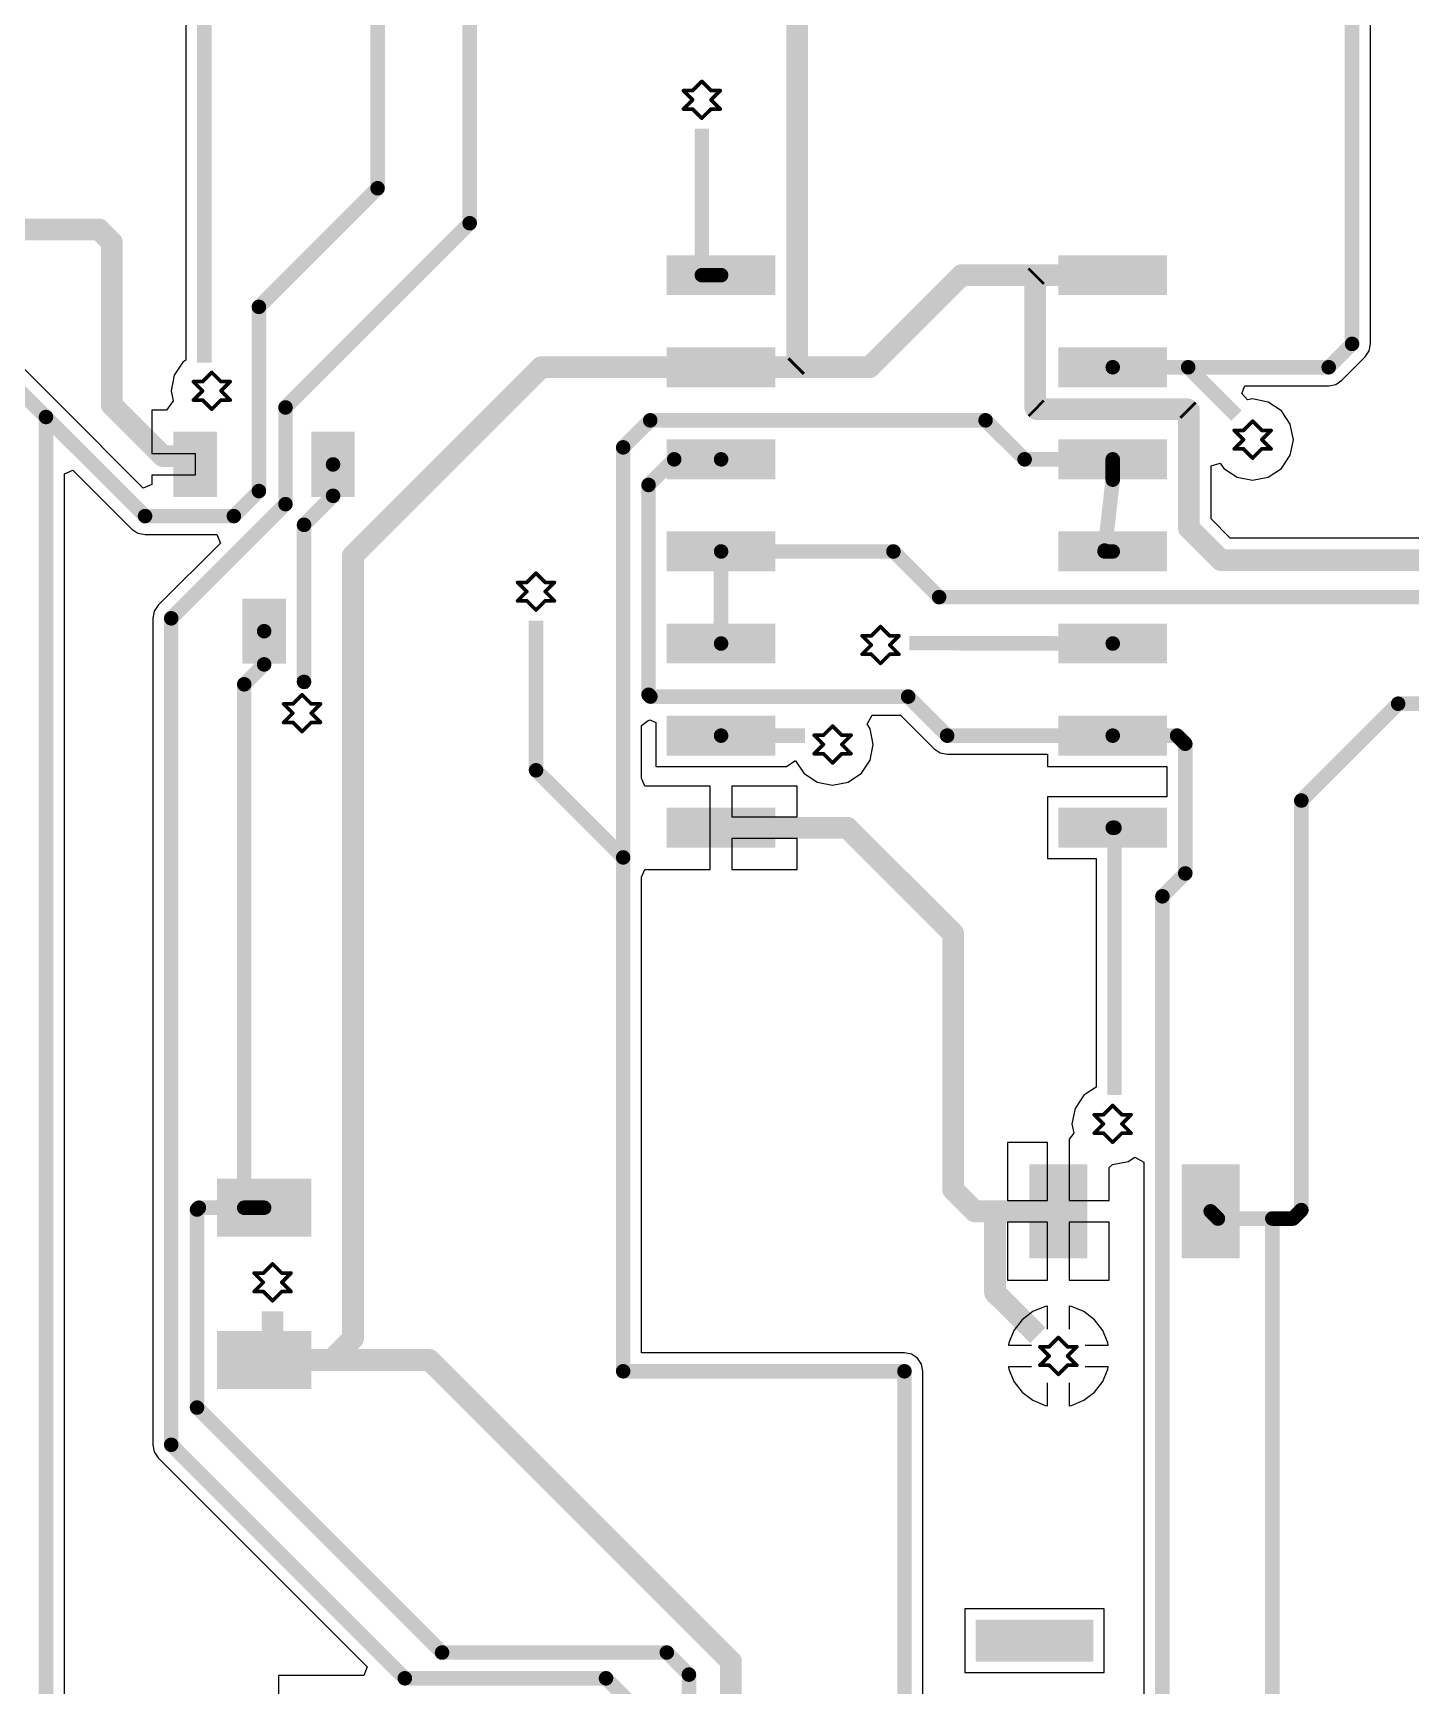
# Paper-space layout 'Лист1' of a CAD drawing. Header units: millimetres. Extents: x 0 to 594, y 0 to 420.
# Drawn here: x 135.66 to 173.62, y 272.38 to 317.92 of the extents above; entities that cross this region are included whole.
import ezdxf

# ---------------------------------------------------------------- set-up
doc = ezdxf.new("R2010")
doc.units = ezdxf.units.MM
doc.layers.add('DrillDrawing', color=1, linetype='Continuous')
doc.layers.add('TopLayer', color=1, linetype='Continuous')

psp = doc.layouts.new('Лист1')

# ---------------------------------------------------------------- hatches: boundary and pattern name
at = {"layer": 'TopLayer'}
for points in [[(153.116, 310.696), (153.116, 311.795), (156.113, 311.795), (156.113, 310.696)], [(163.905, 310.696), (163.905, 311.795), (166.902, 311.795), (166.902, 310.696)], [(153.116, 308.159), (153.116, 309.257), (156.113, 309.257), (156.113, 308.159)], [(163.905, 308.159), (163.905, 309.257), (166.902, 309.257), (166.902, 308.159)], [(139.531, 306.93), (140.729, 306.93), (140.729, 305.132), (139.531, 305.132)], [(143.327, 306.93), (144.525, 306.93), (144.525, 305.132), (143.327, 305.132)], [(153.116, 305.621), (153.116, 306.72), (156.113, 306.72), (156.113, 305.621)], [(163.905, 305.621), (163.905, 306.72), (166.902, 306.72), (166.902, 305.621)], [(153.116, 303.084), (153.116, 304.183), (156.113, 304.183), (156.113, 303.084)], [(163.905, 303.084), (163.905, 304.183), (166.902, 304.183), (166.902, 303.084)], [(141.429, 302.335), (142.627, 302.335), (142.627, 300.537), (141.429, 300.537)], [(153.116, 300.547), (153.116, 301.645), (156.113, 301.645), (156.113, 300.547)], [(163.905, 300.547), (163.905, 301.645), (166.902, 301.645), (166.902, 300.547)], [(153.116, 298.009), (153.116, 299.108), (156.113, 299.108), (156.113, 298.009)], [(163.905, 298.009), (163.905, 299.108), (166.902, 299.108), (166.902, 298.009)], [(153.116, 295.472), (153.116, 296.571), (156.113, 296.571), (156.113, 295.472)], [(163.905, 295.472), (163.905, 296.571), (166.902, 296.571), (166.902, 295.472)], [(163.106, 286.751), (164.704, 286.751), (164.704, 284.154), (163.106, 284.154)], [(167.301, 286.751), (168.9, 286.751), (168.9, 284.154), (167.301, 284.154)], [(143.327, 286.352), (143.327, 284.753), (140.729, 284.753), (140.729, 286.352)], [(143.327, 282.156), (143.327, 280.558), (140.729, 280.558), (140.729, 282.156)], [(164.864, 274.204), (164.864, 273.046), (161.627, 273.046), (161.627, 274.204)]]:
    psp.add_hatch(color=1, dxfattribs=at).paths.add_polyline_path(points)

# ---------------------------------------------------------------- linework, layer by layer
at = {"layer": 'DrillDrawing', "const_width": 0.101}
for points in [[(153.83, 316.33), (154.084, 316.584)], [(154.084, 316.584), (154.338, 316.33)], [(153.577, 316.33), (153.83, 316.076)], [(153.577, 316.33), (153.83, 316.33)], [(153.577, 315.822), (153.83, 316.076)], [(154.338, 316.33), (154.592, 316.33)], [(154.338, 316.076), (154.592, 316.33)], [(154.338, 316.076), (154.592, 315.822)], [(153.577, 315.822), (153.83, 315.822)], [(153.83, 315.822), (154.084, 315.569)], [(154.084, 315.569), (154.338, 315.822)], [(154.338, 315.822), (154.592, 315.822)], [(140.078, 308.312), (140.332, 308.058)], [(140.078, 308.312), (140.332, 308.312)], [(140.332, 308.312), (140.586, 308.566)], [(140.586, 308.566), (140.839, 308.312)], [(140.839, 308.312), (141.093, 308.312)], [(140.839, 308.058), (141.093, 308.312)], [(140.078, 307.804), (140.332, 308.058)], [(140.078, 307.804), (140.332, 307.804)], [(140.332, 307.804), (140.586, 307.551)], [(140.586, 307.551), (140.839, 307.804)], [(140.839, 308.058), (141.093, 307.804)], [(140.839, 307.804), (141.093, 307.804)], [(168.75, 306.967), (169.003, 306.713)], [(168.75, 306.967), (169.003, 306.967)], [(169.003, 306.967), (169.257, 307.221)], [(169.257, 307.221), (169.511, 306.967)], [(169.511, 306.967), (169.765, 306.967)], [(169.511, 306.713), (169.765, 306.967)], [(168.75, 306.46), (169.003, 306.713)], [(168.75, 306.46), (169.003, 306.46)], [(169.003, 306.46), (169.257, 306.206)], [(169.257, 306.206), (169.511, 306.46)], [(169.511, 306.713), (169.765, 306.46)], [(169.511, 306.46), (169.765, 306.46)], [(149.263, 302.781), (149.517, 303.034)], [(149.517, 303.034), (149.771, 302.781)], [(149.009, 302.781), (149.263, 302.527)], [(149.009, 302.781), (149.263, 302.781)], [(149.009, 302.273), (149.263, 302.527)], [(149.771, 302.781), (150.024, 302.781)], [(149.771, 302.527), (150.024, 302.781)], [(149.771, 302.527), (150.024, 302.273)], [(149.009, 302.273), (149.263, 302.273)], [(149.263, 302.273), (149.517, 302.019)], [(149.517, 302.019), (149.771, 302.273)], [(149.771, 302.273), (150.024, 302.273)], [(158.753, 301.309), (159.006, 301.563)], [(159.006, 301.563), (159.26, 301.309)], [(158.499, 301.309), (158.753, 301.055)], [(158.499, 301.309), (158.753, 301.309)], [(158.499, 300.801), (158.753, 301.055)], [(159.26, 301.309), (159.514, 301.309)], [(159.26, 301.055), (159.514, 301.309)], [(159.26, 301.055), (159.514, 300.801)], [(158.499, 300.801), (158.753, 300.801)], [(158.753, 300.801), (159.006, 300.548)], [(159.006, 300.548), (159.26, 300.801)], [(159.26, 300.801), (159.514, 300.801)], [(142.818, 299.431), (143.072, 299.685)], [(143.072, 299.685), (143.326, 299.431)], [(142.565, 299.431), (142.818, 299.178)], [(142.565, 299.431), (142.818, 299.431)], [(142.565, 298.924), (142.818, 299.178)], [(143.326, 299.431), (143.58, 299.431)], [(143.326, 299.178), (143.58, 299.431)], [(143.326, 299.178), (143.58, 298.924)], [(142.565, 298.924), (142.818, 298.924)], [(142.818, 298.924), (143.072, 298.67)], [(143.072, 298.67), (143.326, 298.924)], [(143.326, 298.924), (143.58, 298.924)], [(157.433, 298.569), (157.687, 298.822)], [(157.687, 298.822), (157.941, 298.569)], [(157.18, 298.569), (157.433, 298.315)], [(157.18, 298.569), (157.433, 298.569)], [(157.18, 298.061), (157.433, 298.315)], [(157.941, 298.569), (158.195, 298.569)], [(157.941, 298.315), (158.195, 298.569)], [(157.941, 298.315), (158.195, 298.061)], [(157.18, 298.061), (157.433, 298.061)], [(157.433, 298.061), (157.687, 297.807)], [(157.687, 297.807), (157.941, 298.061)], [(157.941, 298.061), (158.195, 298.061)], [(165.147, 288.115), (165.4, 288.369)], [(165.4, 288.369), (165.654, 288.115)], [(164.893, 288.115), (165.147, 287.861)], [(164.893, 288.115), (165.147, 288.115)], [(164.893, 287.607), (165.147, 287.861)], [(165.654, 288.115), (165.908, 288.115)], [(165.654, 287.861), (165.908, 288.115)], [(165.654, 287.861), (165.908, 287.607)], [(164.893, 287.607), (165.147, 287.607)], [(165.147, 287.607), (165.4, 287.354)], [(165.4, 287.354), (165.654, 287.607)], [(165.654, 287.607), (165.908, 287.607)], [(141.753, 283.751), (142.006, 283.497)], [(141.753, 283.751), (142.006, 283.751)], [(142.006, 283.751), (142.26, 284.004)], [(142.26, 284.004), (142.514, 283.751)], [(142.514, 283.751), (142.768, 283.751)], [(142.514, 283.497), (142.768, 283.751)], [(141.753, 283.243), (142.006, 283.497)], [(141.753, 283.243), (142.006, 283.243)], [(142.006, 283.243), (142.26, 282.99)], [(142.26, 282.99), (142.514, 283.243)], [(142.514, 283.497), (142.768, 283.243)], [(142.514, 283.243), (142.768, 283.243)], [(163.651, 281.721), (163.905, 281.975)], [(163.905, 281.975), (164.159, 281.721)], [(163.397, 281.721), (163.651, 281.467)], [(163.397, 281.721), (163.651, 281.721)], [(163.397, 281.213), (163.651, 281.467)], [(164.159, 281.721), (164.412, 281.721)], [(164.159, 281.467), (164.412, 281.721)], [(164.159, 281.467), (164.412, 281.213)], [(163.397, 281.213), (163.651, 281.213)], [(163.651, 281.213), (163.905, 280.96)], [(163.905, 280.96), (164.159, 281.213)], [(164.159, 281.213), (164.412, 281.213)]]:
    psp.add_lwpolyline(points, dxfattribs=at)
at = {"layer": 'DrillDrawing', "const_width": 0.0507}
for points in [[(154.059, 316.584, 1), (154.109, 316.584, 1)], [(154.059, 316.584, 1), (154.109, 316.584, 1)], [(153.551, 316.33, 1), (153.602, 316.33, 1)], [(153.551, 316.33, 1), (153.602, 316.33, 1)], [(153.805, 316.33, 1), (153.856, 316.33, 1)], [(153.805, 316.33, 1), (153.856, 316.33, 1)], [(153.805, 316.076, 1), (153.856, 316.076, 1)], [(153.805, 316.076, 1), (153.856, 316.076, 1)], [(154.312, 316.33, 1), (154.363, 316.33, 1)], [(154.312, 316.33, 1), (154.363, 316.33, 1)], [(154.312, 316.076, 1), (154.363, 316.076, 1)], [(154.312, 316.076, 1), (154.363, 316.076, 1)], [(154.566, 316.33, 1), (154.617, 316.33, 1)], [(154.566, 316.33, 1), (154.617, 316.33, 1)], [(153.551, 315.822, 1), (153.602, 315.822, 1)], [(153.551, 315.822, 1), (153.602, 315.822, 1)], [(153.805, 315.822, 1), (153.856, 315.822, 1)], [(153.805, 315.822, 1), (153.856, 315.822, 1)], [(154.059, 315.569, 1), (154.109, 315.569, 1)], [(154.059, 315.569, 1), (154.109, 315.569, 1)], [(154.312, 315.822, 1), (154.363, 315.822, 1)], [(154.312, 315.822, 1), (154.363, 315.822, 1)], [(154.566, 315.822, 1), (154.617, 315.822, 1)], [(154.566, 315.822, 1), (154.617, 315.822, 1)], [(140.053, 308.312, 1), (140.103, 308.312, 1)], [(140.053, 308.312, 1), (140.103, 308.312, 1)], [(140.306, 308.312, 1), (140.357, 308.312, 1)], [(140.306, 308.312, 1), (140.357, 308.312, 1)], [(140.56, 308.566, 1), (140.611, 308.566, 1)], [(140.56, 308.566, 1), (140.611, 308.566, 1)], [(140.814, 308.312, 1), (140.865, 308.312, 1)], [(140.814, 308.312, 1), (140.865, 308.312, 1)], [(141.068, 308.312, 1), (141.118, 308.312, 1)], [(141.068, 308.312, 1), (141.118, 308.312, 1)], [(140.053, 307.804, 1), (140.103, 307.804, 1)], [(140.053, 307.804, 1), (140.103, 307.804, 1)], [(140.306, 308.058, 1), (140.357, 308.058, 1)], [(140.306, 308.058, 1), (140.357, 308.058, 1)], [(140.306, 307.804, 1), (140.357, 307.804, 1)], [(140.306, 307.804, 1), (140.357, 307.804, 1)], [(140.814, 308.058, 1), (140.865, 308.058, 1)], [(140.814, 308.058, 1), (140.865, 308.058, 1)], [(140.814, 307.804, 1), (140.865, 307.804, 1)], [(140.814, 307.804, 1), (140.865, 307.804, 1)], [(141.068, 307.804, 1), (141.118, 307.804, 1)], [(141.068, 307.804, 1), (141.118, 307.804, 1)], [(140.56, 307.551, 1), (140.611, 307.551, 1)], [(140.56, 307.551, 1), (140.611, 307.551, 1)], [(168.724, 306.967, 1), (168.775, 306.967, 1)], [(168.724, 306.967, 1), (168.775, 306.967, 1)], [(168.978, 306.967, 1), (169.029, 306.967, 1)], [(168.978, 306.967, 1), (169.029, 306.967, 1)], [(169.232, 307.221, 1), (169.283, 307.221, 1)], [(169.232, 307.221, 1), (169.283, 307.221, 1)], [(169.486, 306.967, 1), (169.536, 306.967, 1)], [(169.486, 306.967, 1), (169.536, 306.967, 1)], [(169.739, 306.967, 1), (169.79, 306.967, 1)], [(169.739, 306.967, 1), (169.79, 306.967, 1)], [(168.724, 306.46, 1), (168.775, 306.46, 1)], [(168.724, 306.46, 1), (168.775, 306.46, 1)], [(168.978, 306.713, 1), (169.029, 306.713, 1)], [(168.978, 306.713, 1), (169.029, 306.713, 1)], [(168.978, 306.46, 1), (169.029, 306.46, 1)], [(168.978, 306.46, 1), (169.029, 306.46, 1)], [(169.486, 306.713, 1), (169.536, 306.713, 1)], [(169.486, 306.713, 1), (169.536, 306.713, 1)], [(169.486, 306.46, 1), (169.536, 306.46, 1)], [(169.486, 306.46, 1), (169.536, 306.46, 1)], [(169.739, 306.46, 1), (169.79, 306.46, 1)], [(169.739, 306.46, 1), (169.79, 306.46, 1)], [(169.232, 306.206, 1), (169.283, 306.206, 1)], [(169.232, 306.206, 1), (169.283, 306.206, 1)], [(149.492, 303.034, 1), (149.542, 303.034, 1)], [(149.492, 303.034, 1), (149.542, 303.034, 1)], [(148.984, 302.781, 1), (149.035, 302.781, 1)], [(148.984, 302.781, 1), (149.035, 302.781, 1)], [(149.238, 302.781, 1), (149.289, 302.781, 1)], [(149.238, 302.781, 1), (149.289, 302.781, 1)], [(149.238, 302.527, 1), (149.289, 302.527, 1)], [(149.238, 302.527, 1), (149.289, 302.527, 1)], [(149.745, 302.781, 1), (149.796, 302.781, 1)], [(149.745, 302.781, 1), (149.796, 302.781, 1)], [(149.745, 302.527, 1), (149.796, 302.527, 1)], [(149.745, 302.527, 1), (149.796, 302.527, 1)], [(149.999, 302.781, 1), (150.05, 302.781, 1)], [(149.999, 302.781, 1), (150.05, 302.781, 1)], [(148.984, 302.273, 1), (149.035, 302.273, 1)], [(148.984, 302.273, 1), (149.035, 302.273, 1)], [(149.238, 302.273, 1), (149.289, 302.273, 1)], [(149.238, 302.273, 1), (149.289, 302.273, 1)], [(149.492, 302.019, 1), (149.542, 302.019, 1)], [(149.492, 302.019, 1), (149.542, 302.019, 1)], [(149.745, 302.273, 1), (149.796, 302.273, 1)], [(149.745, 302.273, 1), (149.796, 302.273, 1)], [(149.999, 302.273, 1), (150.05, 302.273, 1)], [(149.999, 302.273, 1), (150.05, 302.273, 1)], [(158.981, 301.563, 1), (159.032, 301.563, 1)], [(158.981, 301.563, 1), (159.032, 301.563, 1)], [(158.474, 301.309, 1), (158.524, 301.309, 1)], [(158.474, 301.309, 1), (158.524, 301.309, 1)], [(158.727, 301.309, 1), (158.778, 301.309, 1)], [(158.727, 301.309, 1), (158.778, 301.309, 1)], [(158.727, 301.055, 1), (158.778, 301.055, 1)], [(158.727, 301.055, 1), (158.778, 301.055, 1)], [(159.235, 301.309, 1), (159.286, 301.309, 1)], [(159.235, 301.309, 1), (159.286, 301.309, 1)], [(159.235, 301.055, 1), (159.286, 301.055, 1)], [(159.235, 301.055, 1), (159.286, 301.055, 1)], [(159.489, 301.309, 1), (159.539, 301.309, 1)], [(159.489, 301.309, 1), (159.539, 301.309, 1)], [(158.474, 300.801, 1), (158.524, 300.801, 1)], [(158.474, 300.801, 1), (158.524, 300.801, 1)], [(158.727, 300.801, 1), (158.778, 300.801, 1)], [(158.727, 300.801, 1), (158.778, 300.801, 1)], [(158.981, 300.548, 1), (159.032, 300.548, 1)], [(158.981, 300.548, 1), (159.032, 300.548, 1)], [(159.235, 300.801, 1), (159.286, 300.801, 1)], [(159.235, 300.801, 1), (159.286, 300.801, 1)], [(159.489, 300.801, 1), (159.539, 300.801, 1)], [(159.489, 300.801, 1), (159.539, 300.801, 1)], [(143.047, 299.685, 1), (143.098, 299.685, 1)], [(143.047, 299.685, 1), (143.098, 299.685, 1)], [(142.539, 299.431, 1), (142.59, 299.431, 1)], [(142.539, 299.431, 1), (142.59, 299.431, 1)], [(142.793, 299.431, 1), (142.844, 299.431, 1)], [(142.793, 299.431, 1), (142.844, 299.431, 1)], [(142.793, 299.178, 1), (142.844, 299.178, 1)], [(142.793, 299.178, 1), (142.844, 299.178, 1)], [(143.3, 299.431, 1), (143.351, 299.431, 1)], [(143.3, 299.431, 1), (143.351, 299.431, 1)], [(143.3, 299.178, 1), (143.351, 299.178, 1)], [(143.3, 299.178, 1), (143.351, 299.178, 1)], [(143.554, 299.431, 1), (143.605, 299.431, 1)], [(143.554, 299.431, 1), (143.605, 299.431, 1)], [(142.539, 298.924, 1), (142.59, 298.924, 1)], [(142.539, 298.924, 1), (142.59, 298.924, 1)], [(142.793, 298.924, 1), (142.844, 298.924, 1)], [(142.793, 298.924, 1), (142.844, 298.924, 1)], [(143.3, 298.924, 1), (143.351, 298.924, 1)], [(143.3, 298.924, 1), (143.351, 298.924, 1)], [(143.554, 298.924, 1), (143.605, 298.924, 1)], [(143.554, 298.924, 1), (143.605, 298.924, 1)], [(157.662, 298.822, 1), (157.712, 298.822, 1)], [(157.662, 298.822, 1), (157.712, 298.822, 1)], [(143.047, 298.67, 1), (143.098, 298.67, 1)], [(143.047, 298.67, 1), (143.098, 298.67, 1)], [(157.154, 298.569, 1), (157.205, 298.569, 1)], [(157.154, 298.569, 1), (157.205, 298.569, 1)], [(157.408, 298.569, 1), (157.459, 298.569, 1)], [(157.408, 298.569, 1), (157.459, 298.569, 1)], [(157.408, 298.315, 1), (157.459, 298.315, 1)], [(157.408, 298.315, 1), (157.459, 298.315, 1)], [(157.915, 298.569, 1), (157.966, 298.569, 1)], [(157.915, 298.569, 1), (157.966, 298.569, 1)], [(157.915, 298.315, 1), (157.966, 298.315, 1)], [(157.915, 298.315, 1), (157.966, 298.315, 1)], [(158.169, 298.569, 1), (158.22, 298.569, 1)], [(158.169, 298.569, 1), (158.22, 298.569, 1)], [(157.154, 298.061, 1), (157.205, 298.061, 1)], [(157.154, 298.061, 1), (157.205, 298.061, 1)], [(157.408, 298.061, 1), (157.459, 298.061, 1)], [(157.408, 298.061, 1), (157.459, 298.061, 1)], [(157.662, 297.807, 1), (157.712, 297.807, 1)], [(157.662, 297.807, 1), (157.712, 297.807, 1)], [(157.915, 298.061, 1), (157.966, 298.061, 1)], [(157.915, 298.061, 1), (157.966, 298.061, 1)], [(158.169, 298.061, 1), (158.22, 298.061, 1)], [(158.169, 298.061, 1), (158.22, 298.061, 1)], [(165.375, 288.369, 1), (165.426, 288.369, 1)], [(165.375, 288.369, 1), (165.426, 288.369, 1)], [(164.868, 288.115, 1), (164.918, 288.115, 1)], [(164.868, 288.115, 1), (164.918, 288.115, 1)], [(165.121, 288.115, 1), (165.172, 288.115, 1)], [(165.121, 288.115, 1), (165.172, 288.115, 1)], [(165.121, 287.861, 1), (165.172, 287.861, 1)], [(165.121, 287.861, 1), (165.172, 287.861, 1)], [(165.629, 288.115, 1), (165.68, 288.115, 1)], [(165.629, 288.115, 1), (165.68, 288.115, 1)], [(165.629, 287.861, 1), (165.68, 287.861, 1)], [(165.629, 287.861, 1), (165.68, 287.861, 1)], [(165.883, 288.115, 1), (165.933, 288.115, 1)], [(165.883, 288.115, 1), (165.933, 288.115, 1)], [(164.868, 287.607, 1), (164.918, 287.607, 1)], [(164.868, 287.607, 1), (164.918, 287.607, 1)], [(165.121, 287.607, 1), (165.172, 287.607, 1)], [(165.121, 287.607, 1), (165.172, 287.607, 1)], [(165.375, 287.354, 1), (165.426, 287.354, 1)], [(165.375, 287.354, 1), (165.426, 287.354, 1)], [(165.629, 287.607, 1), (165.68, 287.607, 1)], [(165.629, 287.607, 1), (165.68, 287.607, 1)], [(165.883, 287.607, 1), (165.933, 287.607, 1)], [(165.883, 287.607, 1), (165.933, 287.607, 1)], [(141.727, 283.751, 1), (141.778, 283.751, 1)], [(141.727, 283.751, 1), (141.778, 283.751, 1)], [(141.981, 283.751, 1), (142.032, 283.751, 1)], [(141.981, 283.751, 1), (142.032, 283.751, 1)], [(142.235, 284.004, 1), (142.286, 284.004, 1)], [(142.235, 284.004, 1), (142.286, 284.004, 1)], [(142.489, 283.751, 1), (142.539, 283.751, 1)], [(142.489, 283.751, 1), (142.539, 283.751, 1)], [(142.742, 283.751, 1), (142.793, 283.751, 1)], [(142.742, 283.751, 1), (142.793, 283.751, 1)], [(141.727, 283.243, 1), (141.778, 283.243, 1)], [(141.727, 283.243, 1), (141.778, 283.243, 1)], [(141.981, 283.497, 1), (142.032, 283.497, 1)], [(141.981, 283.497, 1), (142.032, 283.497, 1)], [(141.981, 283.243, 1), (142.032, 283.243, 1)], [(141.981, 283.243, 1), (142.032, 283.243, 1)], [(142.489, 283.497, 1), (142.539, 283.497, 1)], [(142.489, 283.497, 1), (142.539, 283.497, 1)], [(142.489, 283.243, 1), (142.539, 283.243, 1)], [(142.489, 283.243, 1), (142.539, 283.243, 1)], [(142.742, 283.243, 1), (142.793, 283.243, 1)], [(142.742, 283.243, 1), (142.793, 283.243, 1)], [(142.235, 282.99, 1), (142.286, 282.99, 1)], [(142.235, 282.99, 1), (142.286, 282.99, 1)], [(163.88, 281.975, 1), (163.93, 281.975, 1)], [(163.88, 281.975, 1), (163.93, 281.975, 1)], [(163.372, 281.721, 1), (163.423, 281.721, 1)], [(163.372, 281.721, 1), (163.423, 281.721, 1)], [(163.626, 281.721, 1), (163.677, 281.721, 1)], [(163.626, 281.721, 1), (163.677, 281.721, 1)], [(163.626, 281.467, 1), (163.677, 281.467, 1)], [(163.626, 281.467, 1), (163.677, 281.467, 1)], [(164.133, 281.721, 1), (164.184, 281.721, 1)], [(164.133, 281.721, 1), (164.184, 281.721, 1)], [(164.133, 281.467, 1), (164.184, 281.467, 1)], [(164.133, 281.467, 1), (164.184, 281.467, 1)], [(164.387, 281.721, 1), (164.438, 281.721, 1)], [(164.387, 281.721, 1), (164.438, 281.721, 1)], [(163.372, 281.213, 1), (163.423, 281.213, 1)], [(163.372, 281.213, 1), (163.423, 281.213, 1)], [(163.626, 281.213, 1), (163.677, 281.213, 1)], [(163.626, 281.213, 1), (163.677, 281.213, 1)], [(163.88, 280.96, 1), (163.93, 280.96, 1)], [(163.88, 280.96, 1), (163.93, 280.96, 1)], [(164.133, 281.213, 1), (164.184, 281.213, 1)], [(164.133, 281.213, 1), (164.184, 281.213, 1)], [(164.387, 281.213, 1), (164.438, 281.213, 1)], [(164.387, 281.213, 1), (164.438, 281.213, 1)]]:
    psp.add_lwpolyline(points, format="xyb", close=True, dxfattribs=at)
at = {"layer": 'TopLayer'}
for p, q in [((172.506, 309.352), (172.506, 331.452)), ((139.873, 323.256), (139.873, 308.904)), ((136.378, 307.697), (133.749, 310.327)), ((172.467, 309.157), (172.506, 309.352)), ((139.793, 308.85), (139.55, 308.487)), ((139.873, 308.904), (139.793, 308.85)), ((171.712, 308.348), (172.356, 308.992)), ((172.356, 308.992), (172.467, 309.157)), ((139.55, 308.487), (139.465, 308.058)), ((171.547, 308.237), (171.712, 308.348)), ((139.465, 308.058), (139.52, 307.783)), ((168.955, 307.981), (169.046, 308.199)), ((169.118, 307.806), (168.955, 307.981)), ((169.046, 308.199), (171.352, 308.199)), ((171.352, 308.199), (171.547, 308.237)), ((136.379, 307.697), (136.378, 307.697)), ((138.697, 305.379), (136.379, 307.697)), ((139.336, 307.529), (138.931, 307.529)), ((138.931, 307.529), (138.931, 306.33)), ((139.52, 307.783), (139.336, 307.529)), ((169.257, 307.834), (169.118, 307.806)), ((169.686, 307.748), (169.257, 307.834)), ((170.049, 307.506), (169.686, 307.748)), ((170.292, 307.142), (170.049, 307.506)), ((170.378, 306.713), (170.292, 307.142)), ((170.292, 306.285), (170.378, 306.713)), ((138.931, 306.33), (140.13, 306.33)), ((140.13, 306.33), (140.13, 305.731)), ((168.112, 305.992), (168.366, 306.069)), ((168.366, 306.069), (168.465, 305.921)), ((170.049, 305.921), (170.292, 306.285)), ((136.528, 305.776), (136.762, 305.873)), ((136.528, 266.776), (136.528, 305.776)), ((136.762, 305.873), (138.388, 304.247)), ((140.13, 305.731), (138.931, 305.731)), ((138.931, 305.731), (138.931, 305.476)), ((168.112, 304.531), (168.112, 305.992)), ((168.465, 305.921), (168.828, 305.678)), ((168.828, 305.678), (169.257, 305.593)), ((169.257, 305.593), (169.686, 305.678)), ((169.686, 305.678), (170.049, 305.921)), ((138.931, 305.476), (138.697, 305.379)), ((138.388, 304.247), (138.553, 304.137)), ((168.642, 304.001), (168.112, 304.531)), ((138.553, 304.137), (138.748, 304.098)), ((138.748, 304.098), (140.725, 304.098)), ((140.822, 303.864), (139.109, 302.151)), ((140.725, 304.098), (140.822, 303.864)), ((175.601, 304.001), (168.642, 304.001)), ((138.999, 301.986), (138.96, 301.791)), ((139.109, 302.151), (138.999, 301.986)), ((138.96, 301.791), (138.96, 279.021)), ((152.427, 298.84), (152.609, 298.974)), ((152.427, 297.387), (152.427, 298.84)), ((152.609, 298.974), (152.663, 298.992)), ((152.663, 298.992), (152.817, 298.919)), ((152.817, 298.919), (152.817, 297.71)), ((158.637, 298.871), (158.772, 299.125)), ((158.722, 298.744), (158.637, 298.871)), ((158.807, 298.315), (158.722, 298.744)), ((158.772, 299.125), (159.557, 299.125)), ((159.557, 299.125), (160.483, 298.199)), ((158.722, 297.886), (158.807, 298.315)), ((156.413, 297.71), (156.648, 297.866)), ((156.648, 297.866), (156.667, 297.864)), ((156.667, 297.864), (156.895, 297.523)), ((158.479, 297.523), (158.722, 297.886)), ((160.483, 298.199), (160.648, 298.088)), ((160.648, 298.088), (160.843, 298.049)), ((160.843, 298.049), (163.605, 298.049)), ((163.605, 298.049), (163.605, 297.71)), ((152.517, 297.17), (152.427, 297.387)), ((152.817, 297.71), (156.413, 297.71)), ((156.413, 297.71), (156.413, 297.71)), ((156.895, 297.523), (157.258, 297.28)), ((158.116, 297.28), (158.479, 297.523)), ((163.605, 297.71), (166.892, 297.71)), ((166.892, 297.71), (166.892, 296.87)), ((152.681, 297.17), (152.517, 297.17)), ((154.315, 297.17), (152.681, 297.17)), ((154.315, 296.021), (154.315, 297.17)), ((156.712, 297.17), (154.914, 297.17)), ((154.914, 297.17), (154.914, 296.321)), ((156.712, 296.321), (156.712, 297.17)), ((157.258, 297.28), (157.687, 297.195)), ((157.687, 297.195), (158.116, 297.28)), ((166.892, 296.87), (163.605, 296.87)), ((163.605, 296.87), (163.605, 295.172)), ((154.315, 294.873), (154.315, 296.021)), ((154.914, 296.321), (156.712, 296.321)), ((156.712, 295.722), (154.914, 295.722)), ((154.914, 295.722), (154.914, 294.873)), ((156.712, 294.873), (156.712, 295.722)), ((163.605, 295.172), (164.942, 295.172)), ((164.942, 295.172), (164.942, 288.876)), ((152.427, 294.656), (152.517, 294.873)), ((152.427, 281.555), (152.427, 294.656)), ((152.517, 294.873), (152.681, 294.873)), ((152.681, 294.873), (154.315, 294.873)), ((154.914, 294.873), (156.712, 294.873)), ((164.942, 288.876), (164.608, 288.653)), ((164.365, 288.29), (164.28, 287.861)), ((164.608, 288.653), (164.365, 288.29)), ((164.28, 287.861), (164.331, 287.604)), ((164.331, 287.604), (164.205, 287.438)), ((164.205, 287.438), (164.205, 285.752)), ((163.605, 287.351), (162.506, 287.351)), ((162.506, 287.351), (162.506, 285.752)), ((163.605, 285.752), (163.605, 287.351)), ((165.829, 286.826), (166.008, 286.945)), ((166.008, 286.945), (166.261, 286.81)), ((165.303, 286.661), (165.4, 286.741)), ((165.303, 285.752), (165.303, 286.661)), ((165.4, 286.741), (165.829, 286.826)), ((166.261, 286.81), (166.261, 265.268)), ((162.506, 285.752), (163.605, 285.752)), ((164.205, 285.752), (165.303, 285.752)), ((163.605, 285.153), (162.506, 285.153)), ((162.506, 285.153), (162.506, 283.555)), ((163.605, 283.555), (163.605, 285.153)), ((165.303, 285.153), (164.205, 285.153)), ((164.205, 285.153), (164.205, 283.555)), ((165.303, 283.555), (165.303, 285.153)), ((162.506, 283.555), (163.605, 283.555)), ((164.205, 283.555), (165.303, 283.555)), ((163.54, 282.83), (163.2, 282.689)), ((163.605, 282.838), (163.54, 282.83)), ((163.605, 282.208), (163.605, 282.838)), ((164.27, 282.83), (164.205, 282.838)), ((164.205, 282.838), (164.205, 282.208)), ((164.61, 282.689), (164.27, 282.83)), ((162.907, 282.465), (162.683, 282.172)), ((163.2, 282.689), (162.907, 282.465)), ((164.902, 282.465), (164.61, 282.689)), ((165.126, 282.172), (164.902, 282.465)), ((162.683, 282.172), (162.542, 281.832)), ((165.267, 281.832), (165.126, 282.172)), ((159.666, 281.555), (152.427, 281.555)), ((159.861, 281.516), (159.666, 281.555)), ((160.026, 281.406), (159.861, 281.516)), ((162.542, 281.832), (162.534, 281.767)), ((162.534, 281.767), (163.164, 281.767)), ((164.646, 281.767), (165.276, 281.767)), ((165.276, 281.767), (165.267, 281.832)), ((160.137, 281.241), (160.026, 281.406)), ((160.175, 281.046), (160.137, 281.241)), ((160.175, 260.72), (160.175, 281.046)), ((163.164, 281.167), (162.534, 281.167)), ((162.534, 281.167), (162.542, 281.102)), ((162.542, 281.102), (162.683, 280.762)), ((165.276, 281.167), (164.646, 281.167)), ((165.126, 280.762), (165.267, 281.102)), ((165.267, 281.102), (165.276, 281.167)), ((162.683, 280.762), (162.907, 280.47)), ((163.605, 280.096), (163.605, 280.726)), ((164.205, 280.726), (164.205, 280.096)), ((164.902, 280.47), (165.126, 280.762)), ((162.907, 280.47), (163.2, 280.246)), ((163.2, 280.246), (163.54, 280.105)), ((163.54, 280.105), (163.605, 280.096)), ((164.205, 280.096), (164.27, 280.105)), ((164.27, 280.105), (164.61, 280.246)), ((164.61, 280.246), (164.902, 280.47)), ((138.96, 279.021), (138.999, 278.826)), ((138.999, 278.826), (139.109, 278.661)), ((139.109, 278.661), (144.869, 272.9)), ((165.164, 274.504), (161.328, 274.504)), ((161.328, 274.504), (161.328, 272.746)), ((165.164, 272.746), (165.164, 274.504)), ((144.869, 272.9), (144.772, 272.666)), ((144.772, 272.666), (142.428, 272.666)), ((142.428, 272.666), (142.428, 270.468)), ((161.328, 272.746), (165.164, 272.746))]:
    psp.add_line(p, q, dxfattribs=at)
for points, const_width in [([(145.153, 313.64), (145.153, 346.219)], 0.4), ([(147.69, 312.676), (147.69, 341.054)], 0.4), ([(140.383, 308.831), (140.383, 335.827)], 0.4), ([(171.996, 309.352), (171.996, 331.452)], 0.4), ([(156.713, 308.769), (156.713, 325.41)], 0.599), ([(154.084, 311.245), (154.084, 315.277)], 0.4), ([(141.884, 310.372), (145.153, 313.64)], 0.4), ([(142.615, 307.601), (147.69, 312.676)], 0.4), ([(126.045, 312.504), (137.481, 312.504)], 0.599), ([(137.481, 312.504), (137.832, 312.153)], 0.599), ([(137.832, 307.668), (137.832, 312.153)], 0.599), ([(158.702, 308.708), (161.239, 311.245)], 0.599), ([(161.239, 311.245), (163.32, 311.245)], 0.599), ([(163.269, 311.194), (163.32, 311.245)], 0.599), ([(163.269, 307.601), (163.269, 311.194)], 0.599), ([(163.32, 311.245), (165.403, 311.245)], 0.599), ([(154.084, 311.245), (154.615, 311.245)], 0.4), ([(133.389, 309.967), (136.018, 307.337)], 0.4), ([(141.884, 305.297), (141.884, 310.372)], 0.4), ([(171.352, 308.708), (171.996, 309.352)], 0.4), ([(144.475, 303.524), (149.659, 308.708)], 0.599), ([(149.659, 308.708), (154.615, 308.708)], 0.599), ([(154.615, 308.708), (156.652, 308.708)], 0.599), ([(156.652, 308.708), (156.713, 308.769)], 0.599), ([(156.652, 308.708), (158.702, 308.708)], 0.599), ([(165.403, 308.708), (167.481, 308.708)], 0.4), ([(167.481, 308.708), (171.352, 308.708)], 0.4), ([(167.481, 308.708), (168.812, 307.377)], 0.4), ([(137.832, 307.668), (139.238, 306.262)], 0.599), ([(163.269, 307.601), (163.32, 307.551)], 0.599), ([(163.32, 307.551), (167.45, 307.551)], 0.599), ([(167.45, 307.551), (167.501, 307.5)], 0.599), ([(136.018, 266.776), (136.018, 307.337)], 0.4), ([(136.018, 307.337), (138.748, 304.607)], 0.4), ([(142.615, 304.937), (142.615, 307.601)], 0.4), ([(151.918, 306.501), (152.663, 307.246)], 0.4), ([(152.663, 307.246), (161.9, 307.246)], 0.4), ([(161.9, 307.246), (162.976, 306.171)], 0.4), ([(167.501, 304.278), (167.501, 307.5)], 0.599), ([(139.238, 306.262), (140.13, 306.262)], 0.599), ([(140.13, 306.031), (140.13, 306.262)], 0.599), ([(151.918, 295.204), (151.918, 306.501)], 0.4), ([(143.926, 305.166), (143.926, 306.031)], 0.4), ([(152.617, 305.465), (153.323, 306.171)], 0.4), ([(153.323, 306.171), (154.615, 306.171)], 0.4), ([(162.976, 306.171), (165.403, 306.171)], 0.4), ([(165.403, 305.612), (165.403, 306.171)], 0.4), ([(152.617, 299.685), (152.617, 305.465)], 0.4), ([(165.181, 303.659), (165.403, 305.612)], 0.4), ([(139.469, 301.791), (142.615, 304.937)], 0.4), ([(141.195, 304.607), (141.884, 305.297)], 0.4), ([(143.127, 304.367), (143.926, 305.166)], 0.4), ([(138.748, 304.607), (141.195, 304.607)], 0.4), ([(143.127, 300.04), (143.127, 304.367)], 0.4), ([(167.501, 304.278), (168.389, 303.39)], 0.599), ([(144.475, 281.948), (144.475, 303.524)], 0.599), ([(154.615, 303.633), (159.362, 303.633)], 0.4), ([(154.615, 301.096), (154.615, 303.633)], 0.4), ([(159.362, 303.633), (160.62, 302.375)], 0.4), ([(165.179, 303.633), (165.181, 303.659)], 0.4), ([(165.179, 303.633), (165.403, 303.633)], 0.4), ([(168.389, 303.39), (175.854, 303.39)], 0.599), ([(160.62, 302.375), (176.311, 302.375)], 0.4), ([(139.469, 279.021), (139.469, 301.791)], 0.4), ([(149.517, 297.604), (149.517, 301.728)], 0.4), ([(142.028, 300.522), (142.028, 301.436)], 0.4), ([(159.804, 301.107), (165.403, 301.096)], 0.4), ([(141.479, 299.973), (142.028, 300.522)], 0.4), ([(141.479, 285.552), (141.479, 299.973)], 0.4), ([(143.072, 299.985), (143.127, 300.04)], 0.4), ([(152.617, 299.685), (152.668, 299.634)], 0.4), ([(152.668, 299.634), (159.768, 299.634)], 0.4), ([(159.768, 299.634), (160.843, 298.559)], 0.4), ([(170.598, 296.77), (173.265, 299.438)], 0.4), ([(173.265, 299.438), (175.293, 299.438)], 0.4), ([(154.615, 298.559), (156.926, 298.559)], 0.4), ([(160.843, 298.559), (165.403, 298.559)], 0.4), ([(165.403, 298.559), (167.177, 298.559)], 0.4), ([(167.177, 298.559), (167.401, 298.334)], 0.4), ([(167.401, 294.763), (167.401, 298.334)], 0.4), ([(149.517, 297.604), (151.918, 295.204)], 0.4), ([(170.598, 285.487), (170.598, 296.77)], 0.4), ([(154.615, 296.021), (158.093, 296.021)], 0.599), ([(158.093, 296.021), (161.008, 293.106)], 0.599), ([(165.403, 296.021), (165.451, 296.021)], 0.4), ([(165.451, 288.659), (165.451, 296.021)], 0.4), ([(151.918, 281.046), (151.918, 295.204)], 0.4), ([(166.771, 294.132), (167.401, 294.763)], 0.4), ([(166.771, 264.763), (166.771, 294.132)], 0.4), ([(161.008, 286.052), (161.008, 293.106)], 0.599), ([(161.008, 286.052), (161.607, 285.453)], 0.599), ([(140.18, 285.502), (140.23, 285.552)], 0.4), ([(140.18, 280.046), (140.18, 285.502)], 0.4), ([(140.23, 285.552), (141.479, 285.552)], 0.4), ([(141.479, 285.552), (142.028, 285.552)], 0.4), ([(161.607, 285.453), (162.007, 285.453)], 0.599), ([(162.007, 285.453), (163.905, 285.453)], 0.599), ([(162.007, 285.453), (162.16, 285.299)], 0.599), ([(162.16, 283.212), (162.16, 285.299)], 0.599), ([(163.905, 284.953), (163.905, 285.453)], 0.599), ([(168.1, 285.453), (168.3, 285.253)], 0.4), ([(170.364, 285.253), (170.598, 285.487)], 0.4), ([(163.405, 284.454), (163.905, 284.953)], 0.599), ([(168.3, 285.253), (169.799, 285.253)], 0.4), ([(169.799, 285.253), (170.364, 285.253)], 0.4), ([(169.799, 268.398), (169.799, 285.253)], 0.4), ([(162.16, 283.212), (163.343, 282.036)], 0.599), ([(142.26, 281.357), (142.26, 282.698)], 0.599), ([(143.884, 281.357), (144.475, 281.948)], 0.599), ([(142.028, 281.357), (142.26, 281.357)], 0.599), ([(142.26, 281.357), (143.884, 281.357)], 0.599), ([(143.884, 281.357), (146.582, 281.357)], 0.599), ([(146.582, 281.357), (154.886, 273.053)], 0.599), ([(151.918, 281.046), (159.666, 281.046)], 0.4), ([(159.666, 260.509), (159.666, 281.046)], 0.4), ([(140.18, 280.046), (146.929, 273.297)], 0.4), ([(139.469, 279.021), (145.904, 272.587)], 0.4), ([(146.929, 273.297), (153.12, 273.297)], 0.4), ([(153.12, 273.297), (153.729, 272.688)], 0.4), ([(154.886, 263.184), (154.886, 273.053)], 0.599), ([(145.904, 272.587), (151.445, 272.587)], 0.4), ([(151.445, 272.587), (152.105, 271.927)], 0.4), ([(153.729, 262.477), (153.729, 272.688)], 0.4)]:
    psp.add_lwpolyline(points, dxfattribs=dict(at, const_width=const_width))
for points, const_width in [([(145.053, 313.64, 1), (145.253, 313.64, 1)], 0.2), ([(145.053, 313.64, 1), (145.253, 313.64, 1)], 0.2), ([(147.59, 312.676, 1), (147.79, 312.676, 1)], 0.2), ([(147.59, 312.676, 1), (147.79, 312.676, 1)], 0.2), ([(137.332, 312.504, 1), (137.631, 312.504, 1)], 0.3), ([(137.332, 312.504, 1), (137.631, 312.504, 1)], 0.3), ([(137.683, 312.153, 1), (137.982, 312.153, 1)], 0.3), ([(137.683, 312.153, 1), (137.982, 312.153, 1)], 0.3), ([(161.089, 311.245, 1), (161.389, 311.245, 1)], 0.3), ([(161.089, 311.245, 1), (161.389, 311.245, 1)], 0.3), ([(163.119, 311.194, 1), (163.419, 311.194, 1)], 0.3), ([(163.119, 311.194, 1), (163.419, 311.194, 1)], 0.3), ([(163.17, 311.245, 1), (163.47, 311.245, 1)], 0.3), ([(163.17, 311.245, 1), (163.47, 311.245, 1)], 0.3), ([(163.17, 311.245, 1), (163.47, 311.245, 1)], 0.3), ([(165.253, 311.245, 1), (165.553, 311.245, 1)], 0.3), ([(153.984, 311.245, 1), (154.184, 311.245, 1)], 0.2), ([(153.984, 311.245, 1), (154.184, 311.245, 1)], 0.2), ([(154.515, 311.245, 1), (154.715, 311.245, 1)], 0.2), ([(141.784, 310.372, 1), (141.984, 310.372, 1)], 0.2), ([(141.784, 310.372, 1), (141.984, 310.372, 1)], 0.2), ([(171.896, 309.352, 1), (172.096, 309.352, 1)], 0.2), ([(171.896, 309.352, 1), (172.096, 309.352, 1)], 0.2), ([(149.509, 308.708, 1), (149.809, 308.708, 1)], 0.3), ([(149.509, 308.708, 1), (149.809, 308.708, 1)], 0.3), ([(154.465, 308.708, 1), (154.765, 308.708, 1)], 0.3), ([(154.465, 308.708, 1), (154.765, 308.708, 1)], 0.3), ([(156.502, 308.708, 1), (156.802, 308.708, 1)], 0.3), ([(156.502, 308.708, 1), (156.802, 308.708, 1)], 0.3), ([(156.502, 308.708, 1), (156.802, 308.708, 1)], 0.3), ([(156.563, 308.769, 1), (156.862, 308.769, 1)], 0.3), ([(156.563, 308.769, 1), (156.862, 308.769, 1)], 0.3), ([(158.552, 308.708, 1), (158.852, 308.708, 1)], 0.3), ([(158.552, 308.708, 1), (158.852, 308.708, 1)], 0.3), ([(165.303, 308.708, 1), (165.503, 308.708, 1)], 0.2), ([(167.381, 308.708, 1), (167.581, 308.708, 1)], 0.2), ([(167.381, 308.708, 1), (167.581, 308.708, 1)], 0.2), ([(167.381, 308.708, 1), (167.581, 308.708, 1)], 0.2), ([(171.252, 308.708, 1), (171.452, 308.708, 1)], 0.2), ([(171.252, 308.708, 1), (171.452, 308.708, 1)], 0.2), ([(137.683, 307.668, 1), (137.982, 307.668, 1)], 0.3), ([(137.683, 307.668, 1), (137.982, 307.668, 1)], 0.3), ([(163.119, 307.601, 1), (163.419, 307.601, 1)], 0.3), ([(163.119, 307.601, 1), (163.419, 307.601, 1)], 0.3), ([(163.17, 307.551, 1), (163.47, 307.551, 1)], 0.3), ([(163.17, 307.551, 1), (163.47, 307.551, 1)], 0.3), ([(167.301, 307.551, 1), (167.6, 307.551, 1)], 0.3), ([(167.301, 307.551, 1), (167.6, 307.551, 1)], 0.3), ([(135.919, 307.337, 1), (136.118, 307.337, 1)], 0.2), ([(135.919, 307.337, 1), (136.118, 307.337, 1)], 0.2), ([(135.919, 307.337, 1), (136.118, 307.337, 1)], 0.2), ([(142.516, 307.601, 1), (142.715, 307.601, 1)], 0.2), ([(142.516, 307.601, 1), (142.715, 307.601, 1)], 0.2), ([(152.563, 307.246, 1), (152.763, 307.246, 1)], 0.2), ([(152.563, 307.246, 1), (152.763, 307.246, 1)], 0.2), ([(161.8, 307.246, 1), (162, 307.246, 1)], 0.2), ([(161.8, 307.246, 1), (162, 307.246, 1)], 0.2), ([(167.351, 307.5, 1), (167.651, 307.5, 1)], 0.3), ([(167.351, 307.5, 1), (167.651, 307.5, 1)], 0.3), ([(139.089, 306.262, 1), (139.388, 306.262, 1)], 0.3), ([(139.089, 306.262, 1), (139.388, 306.262, 1)], 0.3), ([(139.98, 306.262, 1), (140.28, 306.262, 1)], 0.3), ([(139.98, 306.262, 1), (140.28, 306.262, 1)], 0.3), ([(151.818, 306.501, 1), (152.017, 306.501, 1)], 0.2), ([(151.818, 306.501, 1), (152.017, 306.501, 1)], 0.2), ([(139.98, 306.031, 1), (140.28, 306.031, 1)], 0.3), ([(143.826, 306.031, 1), (144.026, 306.031, 1)], 0.2), ([(153.223, 306.171, 1), (153.423, 306.171, 1)], 0.2), ([(153.223, 306.171, 1), (153.423, 306.171, 1)], 0.2), ([(154.515, 306.171, 1), (154.715, 306.171, 1)], 0.2), ([(162.876, 306.171, 1), (163.076, 306.171, 1)], 0.2), ([(162.876, 306.171, 1), (163.076, 306.171, 1)], 0.2), ([(165.303, 306.171, 1), (165.503, 306.171, 1)], 0.2), ([(165.303, 306.171, 1), (165.503, 306.171, 1)], 0.2), ([(152.517, 305.465, 1), (152.717, 305.465, 1)], 0.2), ([(152.517, 305.465, 1), (152.717, 305.465, 1)], 0.2), ([(165.303, 305.612, 1), (165.503, 305.612, 1)], 0.2), ([(165.303, 305.612, 1), (165.503, 305.612, 1)], 0.2), ([(141.784, 305.297, 1), (141.984, 305.297, 1)], 0.2), ([(141.784, 305.297, 1), (141.984, 305.297, 1)], 0.2), ([(142.516, 304.937, 1), (142.715, 304.937, 1)], 0.2), ([(142.516, 304.937, 1), (142.715, 304.937, 1)], 0.2), ([(143.826, 305.166, 1), (144.026, 305.166, 1)], 0.2), ([(143.826, 305.166, 1), (144.026, 305.166, 1)], 0.2), ([(138.648, 304.607, 1), (138.848, 304.607, 1)], 0.2), ([(138.648, 304.607, 1), (138.848, 304.607, 1)], 0.2), ([(141.095, 304.607, 1), (141.294, 304.607, 1)], 0.2), ([(141.095, 304.607, 1), (141.294, 304.607, 1)], 0.2), ([(143.027, 304.367, 1), (143.227, 304.367, 1)], 0.2), ([(143.027, 304.367, 1), (143.227, 304.367, 1)], 0.2), ([(167.351, 304.278, 1), (167.651, 304.278, 1)], 0.3), ([(167.351, 304.278, 1), (167.651, 304.278, 1)], 0.3), ([(144.325, 303.524, 1), (144.625, 303.524, 1)], 0.3), ([(144.325, 303.524, 1), (144.625, 303.524, 1)], 0.3), ([(154.515, 303.633, 1), (154.715, 303.633, 1)], 0.2), ([(154.515, 303.633, 1), (154.715, 303.633, 1)], 0.2), ([(159.262, 303.633, 1), (159.462, 303.633, 1)], 0.2), ([(159.262, 303.633, 1), (159.462, 303.633, 1)], 0.2), ([(165.079, 303.633, 1), (165.278, 303.633, 1)], 0.2), ([(165.079, 303.633, 1), (165.278, 303.633, 1)], 0.2), ([(165.082, 303.659, 1), (165.281, 303.659, 1)], 0.2), ([(165.082, 303.659, 1), (165.281, 303.659, 1)], 0.2), ([(165.303, 303.633, 1), (165.503, 303.633, 1)], 0.2), ([(168.239, 303.39, 1), (168.539, 303.39, 1)], 0.3), ([(168.239, 303.39, 1), (168.539, 303.39, 1)], 0.3), ([(160.521, 302.375, 1), (160.72, 302.375, 1)], 0.2), ([(160.521, 302.375, 1), (160.72, 302.375, 1)], 0.2), ([(139.369, 301.791, 1), (139.569, 301.791, 1)], 0.2), ([(139.369, 301.791, 1), (139.569, 301.791, 1)], 0.2), ([(141.928, 301.436, 1), (142.128, 301.436, 1)], 0.2), ([(154.515, 301.096, 1), (154.715, 301.096, 1)], 0.2), ([(165.303, 301.096, 1), (165.503, 301.096, 1)], 0.2), ([(141.928, 300.522, 1), (142.128, 300.522, 1)], 0.2), ([(141.928, 300.522, 1), (142.128, 300.522, 1)], 0.2), ([(141.379, 299.973, 1), (141.579, 299.973, 1)], 0.2), ([(141.379, 299.973, 1), (141.579, 299.973, 1)], 0.2), ([(143.027, 300.04, 1), (143.227, 300.04, 1)], 0.2), ([(143.027, 300.04, 1), (143.227, 300.04, 1)], 0.2), ([(152.517, 299.685, 1), (152.717, 299.685, 1)], 0.2), ([(152.517, 299.685, 1), (152.717, 299.685, 1)], 0.2), ([(152.568, 299.634, 1), (152.767, 299.634, 1)], 0.2), ([(152.568, 299.634, 1), (152.767, 299.634, 1)], 0.2), ([(159.668, 299.634, 1), (159.868, 299.634, 1)], 0.2), ([(159.668, 299.634, 1), (159.868, 299.634, 1)], 0.2), ([(173.165, 299.438, 1), (173.365, 299.438, 1)], 0.2), ([(173.165, 299.438, 1), (173.365, 299.438, 1)], 0.2), ([(154.515, 298.559, 1), (154.715, 298.559, 1)], 0.2), ([(160.743, 298.559, 1), (160.943, 298.559, 1)], 0.2), ([(160.743, 298.559, 1), (160.943, 298.559, 1)], 0.2), ([(165.303, 298.559, 1), (165.503, 298.559, 1)], 0.2), ([(165.303, 298.559, 1), (165.503, 298.559, 1)], 0.2), ([(167.077, 298.559, 1), (167.277, 298.559, 1)], 0.2), ([(167.077, 298.559, 1), (167.277, 298.559, 1)], 0.2), ([(167.301, 298.334, 1), (167.501, 298.334, 1)], 0.2), ([(167.301, 298.334, 1), (167.501, 298.334, 1)], 0.2), ([(149.417, 297.604, 1), (149.617, 297.604, 1)], 0.2), ([(149.417, 297.604, 1), (149.617, 297.604, 1)], 0.2), ([(170.498, 296.77, 1), (170.698, 296.77, 1)], 0.2), ([(170.498, 296.77, 1), (170.698, 296.77, 1)], 0.2), ([(154.465, 296.021, 1), (154.765, 296.021, 1)], 0.3), ([(157.943, 296.021, 1), (158.243, 296.021, 1)], 0.3), ([(157.943, 296.021, 1), (158.243, 296.021, 1)], 0.3), ([(165.303, 296.021, 1), (165.503, 296.021, 1)], 0.2), ([(165.351, 296.021, 1), (165.551, 296.021, 1)], 0.2), ([(165.351, 296.021, 1), (165.551, 296.021, 1)], 0.2), ([(151.818, 295.204, 1), (152.017, 295.204, 1)], 0.2), ([(151.818, 295.204, 1), (152.017, 295.204, 1)], 0.2), ([(151.818, 295.204, 1), (152.017, 295.204, 1)], 0.2), ([(167.301, 294.763, 1), (167.501, 294.763, 1)], 0.2), ([(167.301, 294.763, 1), (167.501, 294.763, 1)], 0.2), ([(166.671, 294.132, 1), (166.871, 294.132, 1)], 0.2), ([(166.671, 294.132, 1), (166.871, 294.132, 1)], 0.2), ([(160.858, 293.106, 1), (161.158, 293.106, 1)], 0.3), ([(160.858, 293.106, 1), (161.158, 293.106, 1)], 0.3), ([(160.858, 286.052, 1), (161.158, 286.052, 1)], 0.3), ([(160.858, 286.052, 1), (161.158, 286.052, 1)], 0.3), ([(140.08, 285.502, 1), (140.279, 285.502, 1)], 0.2), ([(140.08, 285.502, 1), (140.279, 285.502, 1)], 0.2), ([(140.13, 285.552, 1), (140.33, 285.552, 1)], 0.2), ([(140.13, 285.552, 1), (140.33, 285.552, 1)], 0.2), ([(141.379, 285.552, 1), (141.579, 285.552, 1)], 0.2), ([(141.379, 285.552, 1), (141.579, 285.552, 1)], 0.2), ([(141.379, 285.552, 1), (141.579, 285.552, 1)], 0.2), ([(141.928, 285.552, 1), (142.128, 285.552, 1)], 0.2), ([(161.457, 285.453, 1), (161.757, 285.453, 1)], 0.3), ([(161.457, 285.453, 1), (161.757, 285.453, 1)], 0.3), ([(161.857, 285.453, 1), (162.157, 285.453, 1)], 0.3), ([(161.857, 285.453, 1), (162.157, 285.453, 1)], 0.3), ([(161.857, 285.453, 1), (162.157, 285.453, 1)], 0.3), ([(162.011, 285.299, 1), (162.31, 285.299, 1)], 0.3), ([(162.011, 285.299, 1), (162.31, 285.299, 1)], 0.3), ([(163.755, 285.453, 1), (164.055, 285.453, 1)], 0.3), ([(163.755, 285.453, 1), (164.055, 285.453, 1)], 0.3), ([(168.001, 285.453, 1), (168.2, 285.453, 1)], 0.2), ([(170.498, 285.487, 1), (170.698, 285.487, 1)], 0.2), ([(170.498, 285.487, 1), (170.698, 285.487, 1)], 0.2), ([(163.755, 284.953, 1), (164.055, 284.953, 1)], 0.3), ([(163.755, 284.953, 1), (164.055, 284.953, 1)], 0.3), ([(168.2, 285.253, 1), (168.4, 285.253, 1)], 0.2), ([(168.2, 285.253, 1), (168.4, 285.253, 1)], 0.2), ([(169.699, 285.253, 1), (169.899, 285.253, 1)], 0.2), ([(169.699, 285.253, 1), (169.899, 285.253, 1)], 0.2), ([(169.699, 285.253, 1), (169.899, 285.253, 1)], 0.2), ([(170.264, 285.253, 1), (170.464, 285.253, 1)], 0.2), ([(170.264, 285.253, 1), (170.464, 285.253, 1)], 0.2), ([(163.256, 284.454, 1), (163.555, 284.454, 1)], 0.3), ([(162.011, 283.212, 1), (162.31, 283.212, 1)], 0.3), ([(162.011, 283.212, 1), (162.31, 283.212, 1)], 0.3), ([(144.325, 281.948, 1), (144.625, 281.948, 1)], 0.3), ([(144.325, 281.948, 1), (144.625, 281.948, 1)], 0.3), ([(141.878, 281.357, 1), (142.178, 281.357, 1)], 0.3), ([(142.11, 281.357, 1), (142.41, 281.357, 1)], 0.3), ([(142.11, 281.357, 1), (142.41, 281.357, 1)], 0.3), ([(142.11, 281.357, 1), (142.41, 281.357, 1)], 0.3), ([(143.734, 281.357, 1), (144.034, 281.357, 1)], 0.3), ([(143.734, 281.357, 1), (144.034, 281.357, 1)], 0.3), ([(143.734, 281.357, 1), (144.034, 281.357, 1)], 0.3), ([(146.433, 281.357, 1), (146.732, 281.357, 1)], 0.3), ([(146.433, 281.357, 1), (146.732, 281.357, 1)], 0.3), ([(151.818, 281.046, 1), (152.017, 281.046, 1)], 0.2), ([(151.818, 281.046, 1), (152.017, 281.046, 1)], 0.2), ([(159.566, 281.046, 1), (159.766, 281.046, 1)], 0.2), ([(159.566, 281.046, 1), (159.766, 281.046, 1)], 0.2), ([(140.08, 280.046, 1), (140.279, 280.046, 1)], 0.2), ([(140.08, 280.046, 1), (140.279, 280.046, 1)], 0.2), ([(139.369, 279.021, 1), (139.569, 279.021, 1)], 0.2), ([(139.369, 279.021, 1), (139.569, 279.021, 1)], 0.2), ([(146.829, 273.297, 1), (147.029, 273.297, 1)], 0.2), ([(146.829, 273.297, 1), (147.029, 273.297, 1)], 0.2), ([(153.02, 273.297, 1), (153.22, 273.297, 1)], 0.2), ([(153.02, 273.297, 1), (153.22, 273.297, 1)], 0.2), ([(154.737, 273.053, 1), (155.036, 273.053, 1)], 0.3), ([(154.737, 273.053, 1), (155.036, 273.053, 1)], 0.3), ([(145.804, 272.587, 1), (146.003, 272.587, 1)], 0.2), ([(145.804, 272.587, 1), (146.003, 272.587, 1)], 0.2), ([(151.345, 272.587, 1), (151.545, 272.587, 1)], 0.2), ([(151.345, 272.587, 1), (151.545, 272.587, 1)], 0.2), ([(153.629, 272.688, 1), (153.829, 272.688, 1)], 0.2), ([(153.629, 272.688, 1), (153.829, 272.688, 1)], 0.2)]:
    psp.add_lwpolyline(points, format="xyb", close=True, dxfattribs=dict(at, const_width=const_width))

doc.saveas('drawing.dxf')
